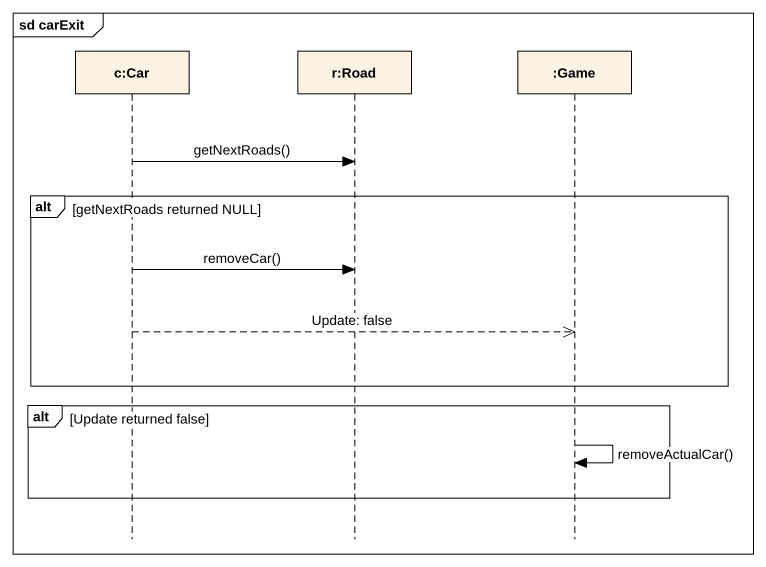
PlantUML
@startuml
mainframe sd carExit
hide footbox
participant "c:Car" as c_Car
participant "r:Road" as r_Road
participant ":Game" as Game

c_Car -> r_Road : getNextRoads()
alt getNextRoads returned NULL
  c_Car -> r_Road : removeCar()
  c_Car -->> Game : Update: false
end
alt Update returned false
  Game -> Game : removeActualCar()
end
@enduml
